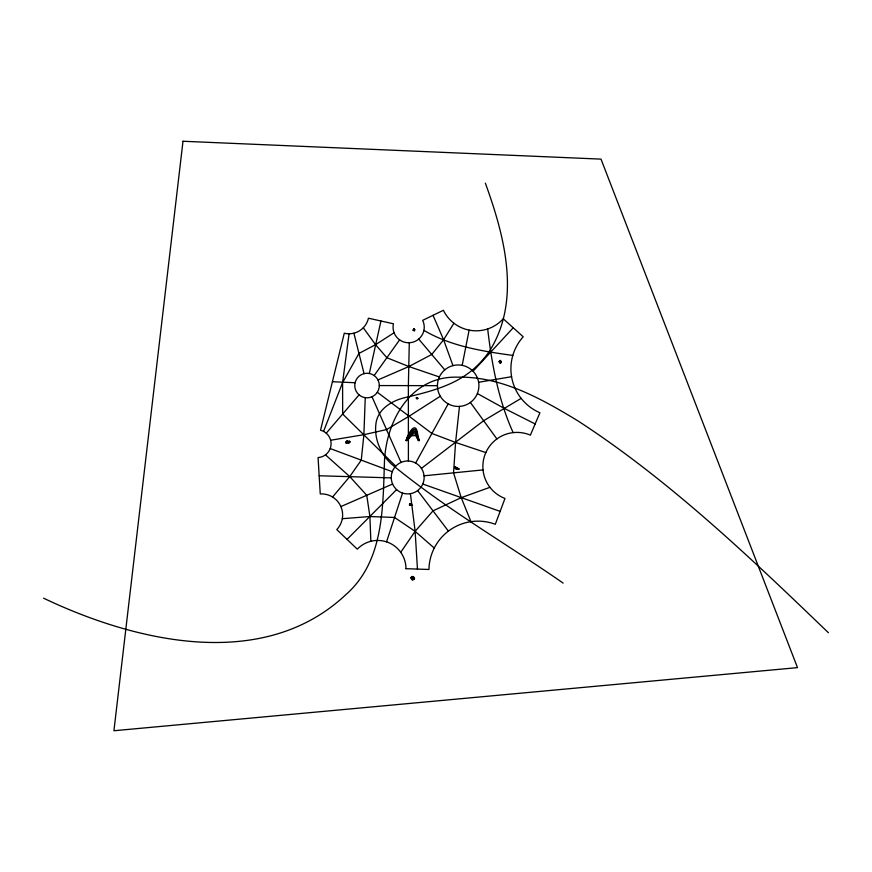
<?xml version="1.0" encoding="UTF-8"?>
<svg xmlns="http://www.w3.org/2000/svg" width="872" height="872" viewBox="0 0 872 872"><rect width="100%" height="100%" fill="white"/><g stroke="black" fill="none" stroke-linecap="round" stroke-linejoin="round"><path stroke-width="1.31" d="M349.737 441.483L349.378 442.693L349.705 441.341M346.718 442.387C348.277 439.281 345.715 444.557 346.369 442.093M414.211 330.968C415.573 329.758 413.208 328.319 413.971 329.867C413.448 328.635 415.334 332.417 413.633 329.278C413.928 330.444 414.756 329.322 413.699 329.093M408.401 461.005L408.368 385.609L409.295 342.75M456.71 467.555L455.064 467.076L455.849 468.395L454.519 466.945L456.983 468.395L455.805 468.678M455.675 468.449C456.078 467.13 456.285 469.06 455.108 467.763C456.568 469.169 455.206 466.967 455.478 468.482M349.716 442.071C348.081 442.213 348.517 442.387 349.28 441.592M414.723 329.507C413.066 329.245 414.712 330.706 414.265 329.344C411.791 331.785 415.301 327.992 414.178 330.325M458.138 468.613C461.059 470.509 454.018 466.542 457.19 467.948M413.426 329.3C413.459 331.6 414.462 327.883 414.233 329.976M347.078 441.352L347.383 442.126L347.263 440.807M349.454 442.638L349.367 441.276M348.8 442.464C349.421 440.949 348.517 444.524 347.601 441.69C347.59 442.486 347.906 441.592 347.154 442.246M412.042 578.191L412.042 578.899M410.985 505.324C411.649 503.558 409.339 506.022 409.993 504.561M455.402 467.392L455.108 467.447M346.718 442.224L346.685 443.063L346.631 442.213L345.748 442.704M347.416 442.289L347.797 441.624L347.525 442.562M410.832 504.398C408.532 503.667 412.173 506.065 410.777 504.114M416.631 397.817L417.546 398.46L416.511 397.839C417.078 396.923 418.625 400.019 416.347 397.97C418.113 397.708 415.312 397.948 417.546 398.46C416.751 396.847 416.936 399.518 416.391 397.719C418.397 398.646 415.083 398.286 417.023 397.883M349.029 442.584L348.32 441.864L349.519 442.278M413.938 329.823C413.524 329.42 413.895 329.3 414.374 329.616C413.132 329.038 414.919 329.583 414.135 330.728M500.637 362.621C500.8 362.131 500.321 362.741 499.874 362.883C502.108 363.973 499.961 358.784 500.168 361.237C499.471 364.104 500.245 359.82 500.375 362.567L499.841 361.281L499.602 362.153M365.259 397.676L363.886 434.692L361.259 460.133L349.759 476.592L332.559 497.018M346.991 441.45L347.22 440.785M414.353 330.03C414.309 328.493 414.178 330.815 413.492 329.463M500.92 362.316C500.648 361.172 498.152 362 499.841 361.281L500.179 361.608C499.035 363.253 501.978 361.706 499.503 360.975C500.506 364.082 500.277 358.959 500.648 361.281M410.374 505.052C411.922 503.58 411.998 505.782 411.072 505.248M348.745 442.311C349.792 441.363 347.743 441.821 349.378 442.377M414.418 330.237C414.658 328.428 412.445 330.216 414.342 329.769L413.644 329.878L414.091 330.216M455.751 467.436C457.211 469.746 455.304 466.269 456.71 468.7M349.323 442.071C349.923 441.33 346.108 442.3 348.691 441.755M412.489 577.558L412.532 576.937M412.5 577.569L412.543 576.981M346.685 443.063C347.765 441.21 346.358 443.172 346.947 441.723L345.759 442.409L346.609 442.257M500.702 362.262L500.681 361.422L500.299 361.88M455.01 467.109L456.023 468.177M414.211 329.06L414.135 330.128M413.851 329.878C414.952 329.18 412.761 329.093 413.938 330.161M346.348 442.017L345.868 442.704M459.479 406.407L455.576 442.453L453.549 472.864L461.223 497.672L470.967 521.663M458.018 468.82L458.836 469.005M347.71 441.624L347.394 442.507L347.143 440.861M456.601 468.188L455.435 467.697L455.653 468.34M456.972 468.449L456.863 467.675L458.705 469.071L455.195 467.338M416.5 398.428L417.121 397.992M417.317 398.341L417.568 397.676M349.083 333.791L342.587 382.634L342.663 414.015L395.714 466.16M349.563 441.995L348.604 442.486M411.072 504.561C410.559 506.327 408.783 502.948 411.115 504.169C407.224 505.226 412.968 504.67 410.472 504.594M414.68 330.041L413.851 329.191C414.614 330.128 413.513 328.744 413.862 330.041M416.772 398.711C417.568 397.392 417.11 398.417 417.786 398.504M349.596 442.126L348.8 441.134M416.631 397.556L416.914 398.286M500.201 361.237L500.365 360.365L500.55 361.008M410.113 505.193L410.69 505.041M462.182 365.346L469.125 330.117M347.873 441.668L347.557 442.246M348.44 442.028L348.462 443.227M348.756 442.18L349.094 441.526L348.996 442.464M413.764 329.703L413.186 330.281M369.314 373.488L380.933 320.994M456.034 467.904C457.157 468.809 455.914 467.523 455.457 468.242M414.233 329.125L414.124 329.747M348.56 442.431L349.127 441.886L348.44 441.744M413.47 330.433L413.666 329.442L414.571 329.649M458.825 468.896L457.647 468.242M348.953 441.308L349.312 442.05M413.524 329.703L414.385 329.66M454.912 467.545L455.762 467.708M345.966 442.496L346.108 442.05M346.969 441.624L347.274 442.039M411.748 504.768L411.551 505.117M412.031 578.594L411.464 579.008M346.849 441.832L346.653 441.864M499.612 361.139L499.46 361.662L499.449 361.052M413.611 330.063L413.208 330.128M499.34 361.978L499.711 360.834L499.318 362.098M386.547 541.85L402.559 493.083M410.548 503.994L409.502 505.237M410.091 504.092L409.382 505.019M417.012 398.668L416.674 398.035M499.841 361.281L499.493 361.804M323.577 431.368L342.587 382.634L358.959 353.422L375.56 344.669L394.079 332.755M349.541 442.071L349.552 441.69M414.374 329.235L413.677 329.485M412.532 578.605L412.096 578.103M406.014 440.567C408.783 432.261 416.478 418.963 417.906 436.207A52.287 52.287 0 0 0 419.465 440.567M406.243 440.567C406.908 435.586 416.009 422.266 417.023 434.114A56.756 56.756 0 0 0 418.636 439.052L419.236 440.567M410.352 504.071L409.796 504.081M499.809 361.39C499.536 362.883 500.659 361.651 499.721 362.272M406.472 440.567C408.467 434.103 416.685 424.304 417.71 437.177A46.02 46.02 0 0 0 419.007 440.567M406.701 440.567C408.325 437.145 410.581 432.37 414.898 432.152A1.297 1.297 0 0 1 415.672 432.567L417.579 437.472A55.187 55.187 0 0 0 418.778 440.567M456.089 467.992L458.28 469.049M406.93 440.567L409.982 435.913L413.361 433.907A5.341 5.341 0 0 1 414.56 433.776L415.988 434.42L417.099 437.101A56.059 56.059 0 0 0 418.549 440.567M455.337 467.861L455.108 467.763M455.784 468.907L455.184 467.185M415.628 463.032L448.175 403.878M407.17 440.567L411.104 436.218A6.311 6.311 0 0 1 412.5 435.673L415.606 435.575L416.914 437.755A43.262 43.262 0 0 0 417.873 439.717L418.32 440.567M453.92 323.229L443.597 339.753L431.749 354.468L408.87 366.545L377.947 379.93M409.764 504.125L409.524 504.779M412.369 578.692L412.979 578.071M410.679 505.171L410.559 504.071M347.699 441.93L348.179 442.289M400.728 552.292L415.127 531.342L433.013 510.839L461.223 497.672L489.933 487.317M349.029 442.278L348.56 441.832L349.312 441.842M374.164 375.549L399.594 339.873M499.645 362.381L500.136 361.695L499.787 362.665M454.846 467.49L456.481 468.471L455.914 467.741M348.68 442.409L348.833 441.788M326.27 433.166L359.068 394.863M346.707 442.889L346.217 442.148M456.623 468.09L455.969 468.515M513.227 327.774L473.038 371.243M411.224 504.299L411.41 504.975M396.607 489.617L347.045 539.376M499.896 361.139L499.983 362.349M409.775 505.139L410.352 504.725M348.582 442.998L348.353 442.529M348.429 441.853L347.928 441.864M416.925 398.624L417.655 398.21M413.699 578.365L413.753 578.376M421.427 468.373L483.633 420.707L521.14 398.373M413.786 329.638L414.418 329.442M440.305 396.237L408.674 416.5L386.514 429.58L363.886 434.692L330.673 440.24M340.876 506.578L392.607 484.025M456.241 467.915L457.473 468.362M410.298 504.496L409.796 504.714M347.121 442.387L346.675 442.704M478.63 382.263L511.57 376.726M499.885 362.698L501.051 362.599M410.854 504.888L411.737 505.368M412.816 577.983L412.075 578.539M457.985 468.874L455.249 467.479L456.623 468.711M424.065 475.807L483.023 469.91M342.315 518.698L369.924 516.529L394.547 517.467L415.127 531.342L434.256 548.063M379.309 385.566A12.273 12.273 0 0 0 360.921 374.906A12.273 12.273 0 0 0 360.888 396.161A12.273 12.273 0 0 0 379.309 385.566L437.428 385.664M355.1 382.732L332.417 381.729M319.163 475.763L391.234 477.889M512.812 355.427C482.107 351.187 451.107 346.337 423.912 330.39M346.271 442.595L346.936 442.704M485.835 452.579L455.576 442.453L431.902 433.449L377.314 392.247M439.357 376.955L408.87 366.545L386.874 357.716L375.56 344.669L363.286 327.774M500.147 511.374L422.778 484.025M413.263 578.779L413.84 579.008M330.248 448.568L392.269 471.698M456.874 468.482L455.228 467.49L456.83 468.351L456.045 467.457M43.6 598.192C135.116 641.814 263.028 672.41 345.792 594.715C383.364 561.742 382.863 509.368 384.399 463.621C385.304 421.993 410.309 375.647 457.538 377.184C501.596 376.17 541.686 398.875 578.18 421.034C669.99 480.886 749.702 557.001 828.4 632.723M535.157 423.956L503.885 408.172L477.376 393.545M563.149 583.106C506.087 543.42 445.276 508.561 391.615 464.22C380.879 454.301 374.252 439.401 375.832 424.686C377.205 408.663 392.956 399.899 407.213 397.12C430.997 391.343 455.936 385.053 474.553 368.126A90.198 90.198 0 0 0 489.857 350.533C521.532 299.597 504.376 235.418 485.355 183.164M455.238 467.468L456.808 468.591L456.285 467.621M456.23 468.188L456.819 468.155M410.701 504.855L411.017 504.67M325.496 454.879L349.759 476.592L366.741 495.296L369.924 516.529L370.862 541.283M418.724 339.077L444.775 369.87M417.634 490.565L448.393 531.124M470.379 402.472L496.898 438.932M416.729 398.079L416.696 397.708M372.006 396.76L401.033 462.4A16.459 16.459 0 0 0 398.046 490.783A16.459 16.459 0 0 0 424.065 479.131A16.459 16.459 0 0 0 400.967 462.422M433.024 315.315L443.597 339.753L452.96 365.619M513.139 432.621C498.326 399.758 491.873 364.485 487.677 328.94M353.879 333.191L364.049 373.641M410.407 493.683L415.127 531.342L417.47 569.296M500.681 361.422L500.746 362.109M405.971 568.686L428.97 569.481A49.083 49.083 0 0 1 495.296 524.279L504.986 498.457A34.117 34.117 0 0 1 485.312 453.822A34.117 34.117 0 0 1 530.372 435.139L539.932 412.761A47.807 47.807 0 0 1 523.211 336.788L503.242 318.771A36.461 36.461 0 0 1 443.379 310.29L422.68 320.351A15.598 15.598 0 0 1 410.461 342.663A15.598 15.598 0 0 1 393.425 323.774L368.442 318.215A19.903 19.903 0 0 1 344.287 333.224L320.536 430.234A13.887 13.887 0 0 1 318.073 457.571L320.264 493.944A21.102 21.102 0 0 1 336.788 529.587L357.302 549.175A28.242 28.242 0 0 1 405.971 568.686M183 141.253L113.927 730.747L797.499 667.625L601.004 159.118L183 141.253M414.538 578.223L412.827 580.054L410.963 578.212L412.609 576.381L414.538 578.223M411.137 577.318L411.933 579.749L414.309 579.106L413.513 576.675L411.137 577.318M346.533 443.009L346.282 442.453L346.478 442.965M447.805 403.671A20.743 20.743 0 0 0 478.913 385.697A20.743 20.743 0 0 0 447.805 367.733A20.743 20.743 0 0 0 447.805 403.671"/></g></svg>
